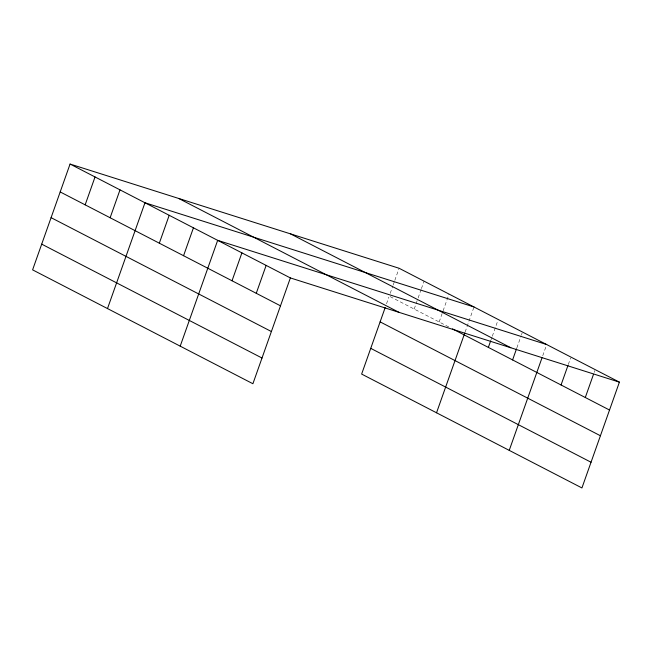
<?xml version="1.0" encoding="UTF-8"?>
<svg xmlns="http://www.w3.org/2000/svg" width="652" height="652" viewBox="0 0 652 652"><rect width="100%" height="100%" fill="white"/><g stroke="black" fill="none" stroke-linecap="round" stroke-linejoin="round"><path stroke-width="0.49" stroke-dasharray="3.26 2.44" d="M386.522 303.775L388.885 297.108M390.206 293.367L392.846 285.926M393.172 284.997L394.493 281.281M394.819 280.352L399.097 268.265M414.191 309.056L417.81 298.836M418.136 297.907L421.102 289.537M421.428 288.608L424.069 281.167M439.155 321.966L442.781 311.737M443.107 310.808L449.032 294.076M465.112 332.08L473.67 307.907M490.989 339.961L491.975 337.174M492.309 336.245L497.574 321.371M516.873 347.842L521.152 335.756M521.478 334.826L522.138 332.968M542.749 355.715L546.042 346.424M568.299 364.525L570.606 358.021M594.176 372.406L594.836 370.548M390.116 296.611L448.967 327.035"/><path stroke-width="0.98" d="M70.066 164.051L32.6 269.855L252.903 383.735L290.368 277.931L70.066 164.051L399.097 268.265L619.4 382.145L581.934 487.949L361.632 374.069L385.177 307.581M85.159 204.842L95.037 176.953M110.131 217.752L120.001 189.862M107.498 308.575L144.972 202.764L474.004 306.978M159.324 243.188L169.202 215.29M183.562 255.714L193.44 227.817M180.205 346.155L217.67 240.343L546.702 344.558M232.03 280.767L241.908 252.87M256.26 293.294L266.138 265.405M436.53 412.789L464.786 333.017M488.356 347.402L490.663 340.89M512.594 359.928L516.539 348.771M509.228 450.369L542.089 357.581M561.054 384.982L567.973 365.454M585.292 397.508L593.524 374.264M290.368 277.931L619.4 382.145M290.515 233.872L510.818 347.752M452.529 328.877L609.522 410.035M178.648 198.436L398.951 312.316M380.116 321.868L600.419 435.748M370.735 348.355L591.038 462.235M60.196 191.941L280.49 305.821M51.084 217.654L271.387 331.534M41.704 244.141L262.006 358.021"/></g></svg>
